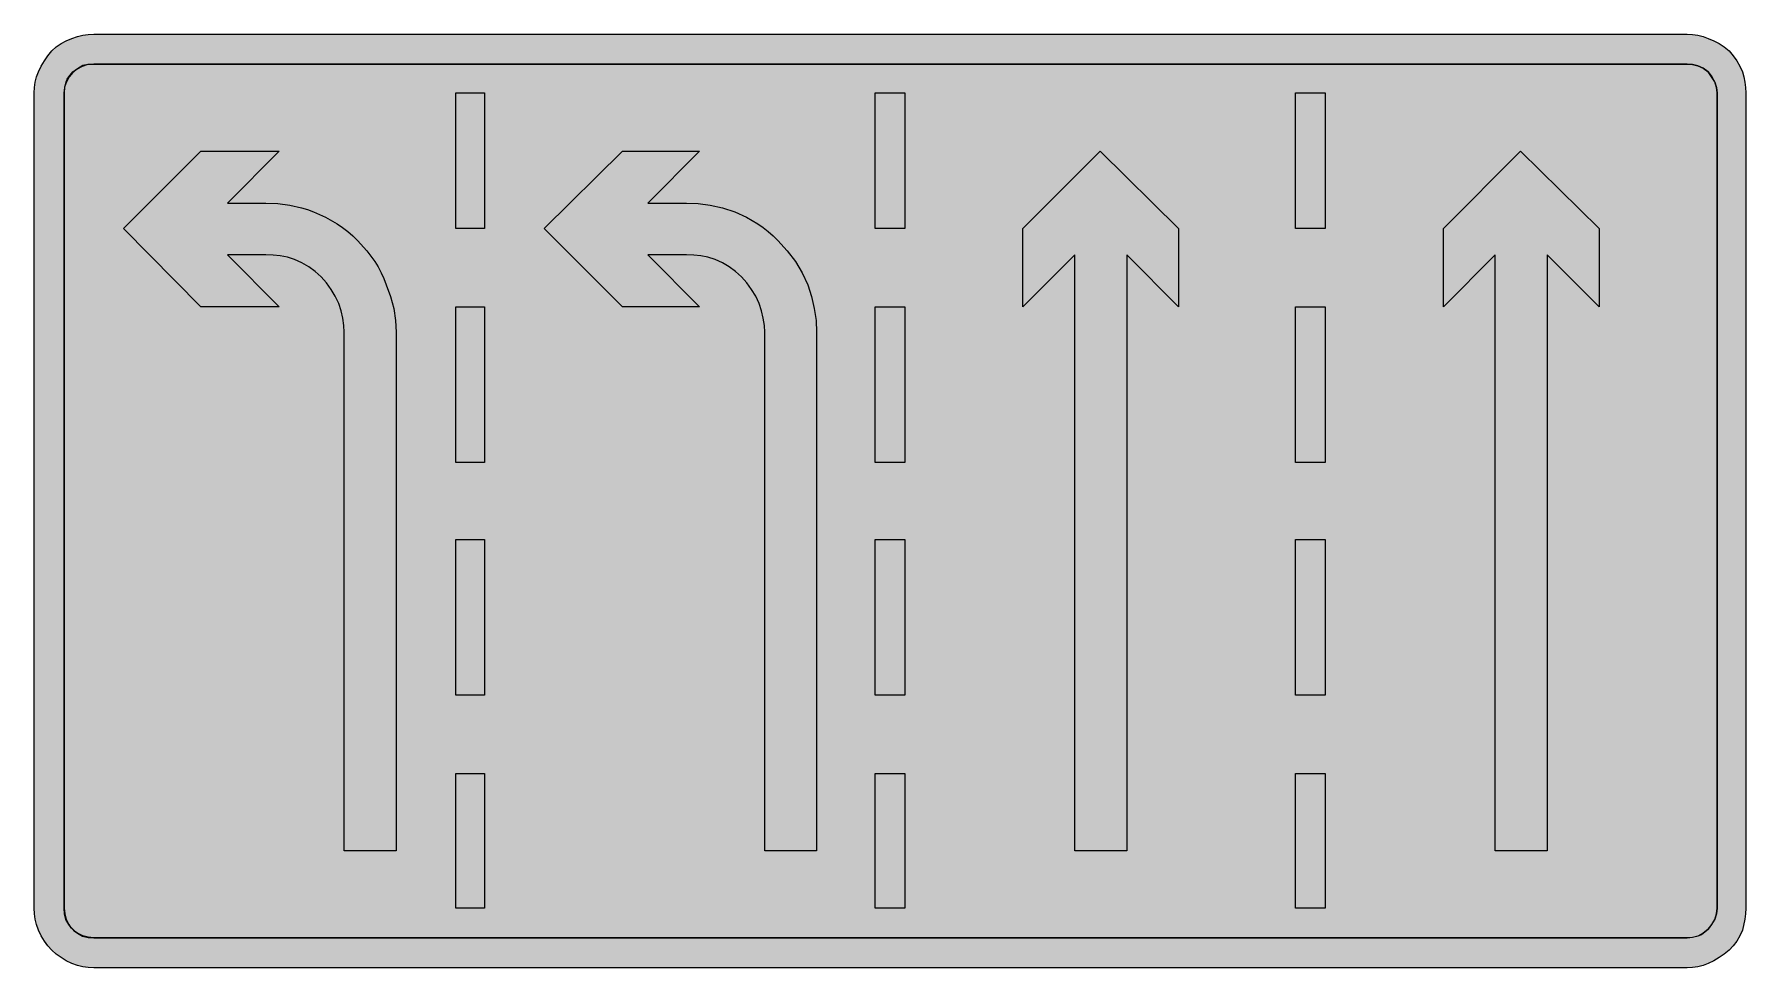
# Model space of a CAD drawing. Header units: metres. Extents: x 51 to 517, y 10 to 264.
import ezdxf

# ---------------------------------------------------------------- set-up
doc = ezdxf.new("R2010")
doc.units = ezdxf.units.M
doc.layers.add('FILL_BLACK_000000', color=7, linetype='Continuous', true_color=0x000000)
doc.layers.add('FILL_WHITE_FFFFFF', color=7, linetype='Continuous', true_color=0xffffff)

msp = doc.modelspace()

# ---------------------------------------------------------------- hatches: boundary and pattern name
at = {"layer": 'FILL_BLACK_000000', "true_color": 0x000000}
h = msp.add_hatch(color=7, dxfattribs=at)
h.dxf.hatch_style = 1
h.paths.add_polyline_path([(502.25, 263.88), (503.7, 263.68), (505.15, 263.31), (506.55, 262.74), (508.07, 262.18), (509.51, 261.43), (510.9, 260.5), (512.25, 259.44), (513.32, 258.09), (514.28, 256.7), (515.12, 255.26), (515.85, 253.74), (516.24, 252.34), (516.53, 250.89), (516.69, 249.44), (516.75, 248.04), (516.75, 26.34), (516.69, 24.81), (516.53, 23.34), (515.85, 20.34), (515.12, 18.82), (514.28, 17.41), (513.32, 16.12), (512.25, 14.94), (510.9, 13.87), (509.51, 12.91), (508.07, 12.07), (506.55, 11.34), (505.15, 10.77), (503.7, 10.4), (502.25, 10.2), (500.85, 10.14), (67.65, 10.14), (66.12, 10.2), (64.65, 10.4), (63.18, 10.77), (61.65, 11.34), (60.13, 12.07), (58.73, 12.91), (57.43, 13.87), (56.25, 14.94), (55.18, 16.12), (54.23, 17.41), (53.38, 18.82), (52.65, 20.34), (52.08, 21.87), (51.71, 23.34), (51.51, 24.81), (51.45, 26.34), (51.45, 248.04), (51.51, 249.44), (51.71, 250.89), (52.08, 252.34), (52.65, 253.74), (53.38, 255.26), (54.23, 256.7), (55.18, 258.09), (56.25, 259.44), (57.43, 260.5), (58.73, 261.43), (60.13, 262.18), (61.65, 262.74), (63.18, 263.31), (64.65, 263.68), (66.12, 263.88), (67.65, 263.94), (500.85, 263.94), (502.25, 263.88)])
h.paths.add_polyline_path([(64.49, 255.21), (63.11, 254.48), (61.91, 253.51), (60.93, 252.35), (60.18, 251.03), (59.71, 249.58), (59.55, 248.04), (59.55, 26.34), (59.74, 24.84), (60.15, 23.34), (60.83, 21.88), (61.33, 21.19), (61.95, 20.64), (62.54, 20.02), (63.18, 19.51), (64.58, 18.76), (66.08, 18.36), (67.65, 18.24), (500.85, 18.24), (502.24, 18.43), (503.85, 18.84), (504.53, 19.12), (505.2, 19.51), (506.55, 20.64), (507.56, 21.87), (508.31, 23.26), (508.79, 24.77), (508.95, 26.34), (508.95, 248.04), (508.76, 249.43), (508.35, 251.04), (506.55, 253.74), (505.15, 254.7), (503.7, 255.35), (502.25, 255.72), (500.85, 255.84), (67.65, 255.84), (66.01, 255.68), (64.49, 255.21)], flags=16)
h = msp.add_hatch(color=7, dxfattribs=at)
h.dxf.hatch_style = 1
h.paths.add_polyline_path([(166.05, 248.04), (173.85, 248.04), (173.85, 211.14), (166.05, 211.14), (166.05, 248.04)])
h = msp.add_hatch(color=7, dxfattribs=at)
h.dxf.hatch_style = 1
h.paths.add_polyline_path([(280.05, 248.04), (288.15, 248.04), (288.15, 211.14), (280.05, 211.14), (280.05, 248.04)])
h = msp.add_hatch(color=7, dxfattribs=at)
h.dxf.hatch_style = 1
h.paths.add_polyline_path([(394.35, 211.14), (394.35, 248.04), (402.45, 248.04), (402.45, 211.14), (394.35, 211.14)])
h = msp.add_hatch(color=7, dxfattribs=at)
h.dxf.hatch_style = 1
h.paths.add_polyline_path([(118.05, 232.14), (103.95, 218.04), (114.45, 218.04), (117.65, 217.92), (120.9, 217.51), (124.15, 216.77), (125.76, 216.26), (127.35, 215.64), (130.66, 214.17), (133.8, 212.41), (135.29, 211.42), (136.72, 210.32), (138.07, 209.13), (139.35, 207.84), (141.88, 205.08), (144.04, 202.18), (144.97, 200.67), (145.8, 199.11), (146.53, 197.5), (147.15, 195.84), (148.33, 192.64), (149.18, 189.39), (149.68, 186.14), (149.85, 182.94), (149.85, 41.94), (135.75, 41.94), (135.75, 182.94), (135.64, 184.79), (135.34, 186.73), (134.86, 188.72), (134.25, 190.74), (133.29, 192.71), (132.19, 194.56), (130.92, 196.31), (129.45, 197.94), (127.82, 199.41), (126.08, 200.68), (124.22, 201.78), (122.25, 202.74), (120.27, 203.31), (118.35, 203.68), (116.43, 203.88), (114.45, 203.94), (103.95, 203.94), (118.05, 189.84), (96.75, 189.84), (75.75, 211.14), (96.75, 232.14), (118.05, 232.14)])
h = msp.add_hatch(color=7, dxfattribs=at)
h.dxf.hatch_style = 1
h.paths.add_polyline_path([(232.35, 232.14), (218.25, 218.04), (228.75, 218.04), (231.95, 217.92), (235.24, 217.51), (238.58, 216.77), (241.95, 215.64), (245.09, 214.17), (248.14, 212.41), (249.61, 211.42), (251.02, 210.32), (252.37, 209.13), (253.65, 207.84), (256.18, 205.08), (258.38, 202.18), (260.23, 199.11), (261.75, 195.84), (262.76, 192.64), (263.51, 189.39), (263.99, 186.14), (264.15, 182.94), (264.15, 41.94), (250.05, 41.94), (250.05, 182.94), (249.94, 184.79), (249.64, 186.73), (249.16, 188.72), (248.55, 190.74), (247.59, 192.71), (246.49, 194.56), (245.22, 196.31), (243.75, 197.94), (242.12, 199.41), (240.38, 200.68), (238.52, 201.78), (236.55, 202.74), (234.57, 203.31), (232.65, 203.68), (230.73, 203.88), (228.75, 203.94), (218.25, 203.94), (232.35, 189.84), (211.35, 189.84), (190.05, 211.14), (211.35, 232.14), (232.35, 232.14)])
h = msp.add_hatch(color=7, dxfattribs=at)
h.dxf.hatch_style = 1
h.paths.add_polyline_path([(362.55, 189.84), (348.45, 203.94), (348.45, 41.94), (334.35, 41.94), (334.35, 203.94), (320.25, 189.84), (320.25, 211.14), (341.25, 232.14), (362.55, 211.14), (362.55, 189.84)])
h = msp.add_hatch(color=7, dxfattribs=at)
h.dxf.hatch_style = 1
h.paths.add_polyline_path([(476.85, 189.84), (462.75, 203.94), (462.75, 41.94), (448.65, 41.94), (448.65, 203.94), (434.55, 189.84), (434.55, 211.14), (455.55, 232.14), (476.85, 211.14), (476.85, 189.84)])
h = msp.add_hatch(color=7, dxfattribs=at)
h.dxf.hatch_style = 1
h.paths.add_polyline_path([(166.05, 189.84), (173.85, 189.84), (173.85, 147.54), (166.05, 147.54), (166.05, 189.84)])
h = msp.add_hatch(color=7, dxfattribs=at)
h.dxf.hatch_style = 1
h.paths.add_polyline_path([(280.05, 189.84), (288.15, 189.84), (288.15, 147.54), (280.05, 147.54), (280.05, 189.84)])
h = msp.add_hatch(color=7, dxfattribs=at)
h.dxf.hatch_style = 1
h.paths.add_polyline_path([(394.35, 147.54), (394.35, 189.84), (402.45, 189.84), (402.45, 147.54), (394.35, 147.54)])
h = msp.add_hatch(color=7, dxfattribs=at)
h.dxf.hatch_style = 1
h.paths.add_polyline_path([(166.05, 126.54), (173.85, 126.54), (173.85, 84.24), (166.05, 84.24), (166.05, 126.54)])
h = msp.add_hatch(color=7, dxfattribs=at)
h.dxf.hatch_style = 1
h.paths.add_polyline_path([(280.05, 126.54), (288.15, 126.54), (288.15, 84.24), (280.05, 84.24), (280.05, 126.54)])
h = msp.add_hatch(color=7, dxfattribs=at)
h.dxf.hatch_style = 1
h.paths.add_polyline_path([(394.35, 84.24), (394.35, 126.54), (402.45, 126.54), (402.45, 84.24), (394.35, 84.24)])
h = msp.add_hatch(color=7, dxfattribs=at)
h.dxf.hatch_style = 1
h.paths.add_polyline_path([(166.05, 62.94), (173.85, 62.94), (173.85, 26.34), (166.05, 26.34), (166.05, 62.94)])
h = msp.add_hatch(color=7, dxfattribs=at)
h.dxf.hatch_style = 1
h.paths.add_polyline_path([(280.05, 62.94), (288.15, 62.94), (288.15, 26.34), (280.05, 26.34), (280.05, 62.94)])
h = msp.add_hatch(color=7, dxfattribs=at)
h.dxf.hatch_style = 1
h.paths.add_polyline_path([(394.35, 26.34), (394.35, 62.94), (402.45, 62.94), (402.45, 26.34), (394.35, 26.34)])
at = {"layer": 'FILL_WHITE_FFFFFF', "true_color": 0xffffff}
h = msp.add_hatch(color=7, dxfattribs=at)
h.dxf.hatch_style = 1
h.paths.add_polyline_path([(502.25, 255.72), (503.7, 255.35), (505.15, 254.7), (506.55, 253.74), (507.56, 252.34), (508.31, 250.89), (508.79, 249.44), (508.95, 248.04), (508.95, 26.34), (508.76, 24.84), (508.35, 23.34), (507.45, 21.88), (506.55, 20.64), (505.15, 19.51), (503.7, 18.76), (502.25, 18.36), (500.85, 18.24), (67.65, 18.24), (66.15, 18.43), (64.65, 18.84), (63.19, 19.51), (62.5, 20.02), (61.95, 20.64), (61.33, 21.23), (60.82, 21.87), (60.08, 23.26), (59.67, 24.77), (59.55, 26.34), (59.55, 248.04), (59.74, 249.43), (60.15, 251.04), (60.43, 251.71), (60.83, 252.39), (61.95, 253.74), (63.19, 254.64), (64.65, 255.54), (66.15, 255.8), (67.65, 255.84), (500.85, 255.84), (502.25, 255.72)])

# ---------------------------------------------------------------- linework, layer by layer
at = {"layer": 'FILL_BLACK_000000', "lineweight": 0, "true_color": 0x000000}
for points in [[(502.25, 263.88), (503.7, 263.68), (505.15, 263.31), (506.55, 262.74), (508.07, 262.18), (509.51, 261.43), (510.9, 260.5), (512.25, 259.44), (513.32, 258.09), (514.28, 256.7), (515.12, 255.26), (515.85, 253.74), (516.24, 252.34), (516.53, 250.89), (516.69, 249.44), (516.75, 248.04), (516.75, 26.34), (516.69, 24.81), (516.53, 23.34), (515.85, 20.34), (515.12, 18.82), (514.28, 17.41), (513.32, 16.12), (512.25, 14.94), (510.9, 13.87), (509.51, 12.91), (508.07, 12.07), (506.55, 11.34), (505.15, 10.77), (503.7, 10.4), (502.25, 10.2), (500.85, 10.14), (67.65, 10.14), (66.12, 10.2), (64.65, 10.4), (63.18, 10.77), (61.65, 11.34), (60.13, 12.07), (58.73, 12.91), (57.43, 13.87), (56.25, 14.94), (55.18, 16.12), (54.23, 17.41), (53.38, 18.82), (52.65, 20.34), (52.08, 21.87), (51.71, 23.34), (51.51, 24.81), (51.45, 26.34), (51.45, 248.04), (51.51, 249.44), (51.71, 250.89), (52.08, 252.34), (52.65, 253.74), (53.38, 255.26), (54.23, 256.7), (55.18, 258.09), (56.25, 259.44), (57.43, 260.5), (58.73, 261.43), (60.13, 262.18), (61.65, 262.74), (63.18, 263.31), (64.65, 263.68), (66.12, 263.88), (67.65, 263.94), (500.85, 263.94)], [(64.49, 255.21), (63.11, 254.48), (61.91, 253.51), (60.93, 252.35), (60.18, 251.03), (59.71, 249.58), (59.55, 248.04), (59.55, 26.34), (59.74, 24.84), (60.15, 23.34), (60.83, 21.88), (61.33, 21.19), (61.95, 20.64), (62.54, 20.02), (63.18, 19.51), (64.58, 18.76), (66.08, 18.36), (67.65, 18.24), (500.85, 18.24), (502.24, 18.43), (503.85, 18.84), (504.53, 19.12), (505.2, 19.51), (506.55, 20.64), (507.56, 21.87), (508.31, 23.26), (508.79, 24.77), (508.95, 26.34), (508.95, 248.04), (508.76, 249.43), (508.35, 251.04), (506.55, 253.74), (505.15, 254.7), (503.7, 255.35), (502.25, 255.72), (500.85, 255.84), (67.65, 255.84), (66.01, 255.68)], [(166.05, 248.04), (173.85, 248.04), (173.85, 211.14), (166.05, 211.14)], [(280.05, 248.04), (288.15, 248.04), (288.15, 211.14), (280.05, 211.14)], [(394.35, 211.14), (394.35, 248.04), (402.45, 248.04), (402.45, 211.14)], [(118.05, 232.14), (103.95, 218.04), (114.45, 218.04), (117.65, 217.92), (120.9, 217.51), (124.15, 216.77), (125.76, 216.26), (127.35, 215.64), (130.66, 214.17), (133.8, 212.41), (135.29, 211.42), (136.72, 210.32), (138.07, 209.13), (139.35, 207.84), (141.88, 205.08), (144.04, 202.18), (144.97, 200.67), (145.8, 199.11), (146.53, 197.5), (147.15, 195.84), (148.33, 192.64), (149.18, 189.39), (149.68, 186.14), (149.85, 182.94), (149.85, 41.94), (135.75, 41.94), (135.75, 182.94), (135.64, 184.79), (135.34, 186.73), (134.86, 188.72), (134.25, 190.74), (133.29, 192.71), (132.19, 194.56), (130.92, 196.31), (129.45, 197.94), (127.82, 199.41), (126.08, 200.68), (124.22, 201.78), (122.25, 202.74), (120.27, 203.31), (118.35, 203.68), (116.43, 203.88), (114.45, 203.94), (103.95, 203.94), (118.05, 189.84), (96.75, 189.84), (75.75, 211.14), (96.75, 232.14)], [(232.35, 232.14), (218.25, 218.04), (228.75, 218.04), (231.95, 217.92), (235.24, 217.51), (238.58, 216.77), (241.95, 215.64), (245.09, 214.17), (248.14, 212.41), (249.61, 211.42), (251.02, 210.32), (252.37, 209.13), (253.65, 207.84), (256.18, 205.08), (258.38, 202.18), (260.23, 199.11), (261.75, 195.84), (262.76, 192.64), (263.51, 189.39), (263.99, 186.14), (264.15, 182.94), (264.15, 41.94), (250.05, 41.94), (250.05, 182.94), (249.94, 184.79), (249.64, 186.73), (249.16, 188.72), (248.55, 190.74), (247.59, 192.71), (246.49, 194.56), (245.22, 196.31), (243.75, 197.94), (242.12, 199.41), (240.38, 200.68), (238.52, 201.78), (236.55, 202.74), (234.57, 203.31), (232.65, 203.68), (230.73, 203.88), (228.75, 203.94), (218.25, 203.94), (232.35, 189.84), (211.35, 189.84), (190.05, 211.14), (211.35, 232.14)], [(362.55, 189.84), (348.45, 203.94), (348.45, 41.94), (334.35, 41.94), (334.35, 203.94), (320.25, 189.84), (320.25, 211.14), (341.25, 232.14), (362.55, 211.14)], [(476.85, 189.84), (462.75, 203.94), (462.75, 41.94), (448.65, 41.94), (448.65, 203.94), (434.55, 189.84), (434.55, 211.14), (455.55, 232.14), (476.85, 211.14)], [(166.05, 189.84), (173.85, 189.84), (173.85, 147.54), (166.05, 147.54)], [(280.05, 189.84), (288.15, 189.84), (288.15, 147.54), (280.05, 147.54)], [(394.35, 147.54), (394.35, 189.84), (402.45, 189.84), (402.45, 147.54)], [(166.05, 126.54), (173.85, 126.54), (173.85, 84.24), (166.05, 84.24)], [(280.05, 126.54), (288.15, 126.54), (288.15, 84.24), (280.05, 84.24)], [(394.35, 84.24), (394.35, 126.54), (402.45, 126.54), (402.45, 84.24)], [(166.05, 62.94), (173.85, 62.94), (173.85, 26.34), (166.05, 26.34)], [(280.05, 62.94), (288.15, 62.94), (288.15, 26.34), (280.05, 26.34)], [(394.35, 26.34), (394.35, 62.94), (402.45, 62.94), (402.45, 26.34)]]:
    msp.add_lwpolyline(points, close=True, dxfattribs=at)
at = {"layer": 'FILL_WHITE_FFFFFF', "lineweight": 0, "true_color": 0xffffff}
msp.add_lwpolyline([(502.25, 255.72), (503.7, 255.35), (505.15, 254.7), (506.55, 253.74), (507.56, 252.34), (508.31, 250.89), (508.79, 249.44), (508.95, 248.04), (508.95, 26.34), (508.76, 24.84), (508.35, 23.34), (507.45, 21.88), (506.55, 20.64), (505.15, 19.51), (503.7, 18.76), (502.25, 18.36), (500.85, 18.24), (67.65, 18.24), (66.15, 18.43), (64.65, 18.84), (63.19, 19.51), (62.5, 20.02), (61.95, 20.64), (61.33, 21.23), (60.82, 21.87), (60.08, 23.26), (59.67, 24.77), (59.55, 26.34), (59.55, 248.04), (59.74, 249.43), (60.15, 251.04), (60.43, 251.71), (60.83, 252.39), (61.95, 253.74), (63.19, 254.64), (64.65, 255.54), (66.15, 255.8), (67.65, 255.84), (500.85, 255.84)], close=True, dxfattribs=at)

doc.saveas('drawing.dxf')
